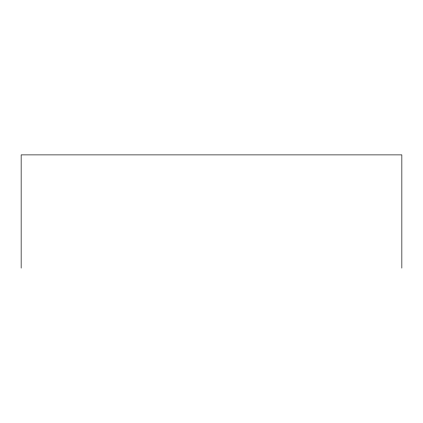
<?xml version="1.0" encoding="UTF-8"?>
<svg xmlns="http://www.w3.org/2000/svg" width="423" height="423" viewBox="0 0 423 423"><rect width="100%" height="100%" fill="white"/><g stroke="black" fill="none" stroke-linecap="round" stroke-linejoin="round"><path stroke-width="0.63" d="M401.85 268.113L401.85 154.887L21.15 154.887L21.15 268.113"/></g></svg>
